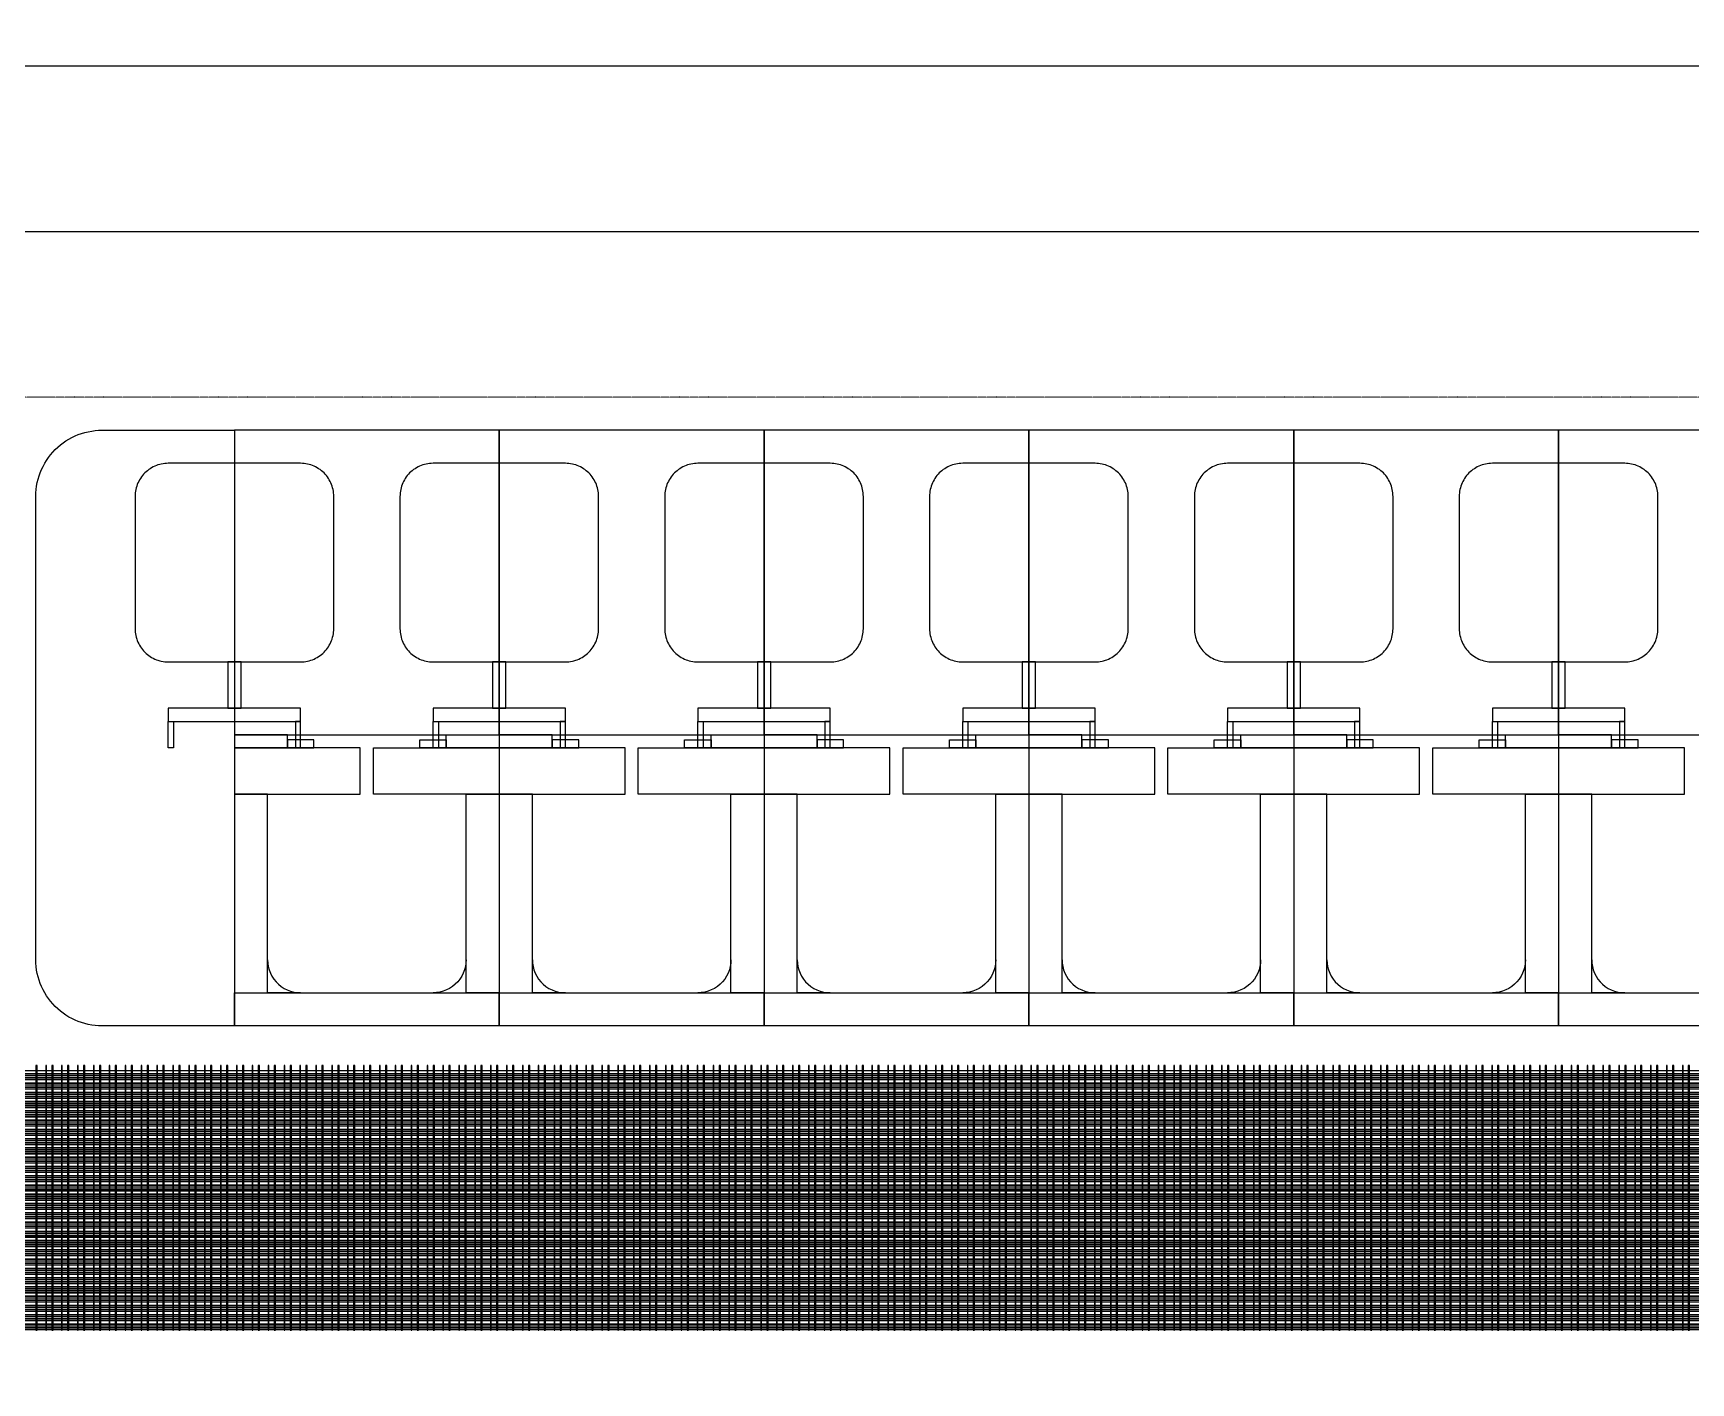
# Model space of a CAD drawing. Extents: x -50000 to 50000, y -50000 to 50000.
# Drawn here: x -33904 to -31400, y -23689 to -21650 of the extents above; entities that cross this region are included whole.
import ezdxf

# ---------------------------------------------------------------- set-up
doc = ezdxf.new("R2010")
doc.units = 0
doc.linetypes.add('DOT', pattern=[0.2, 0, -0.2])
doc.layers.get('0').update_dxf_attribs({"linetype": 'CONTINUOUS'})
for name, color, linetype in [('BASEMETAL', 4, 'CONTINUOUS'), ('FRAME', 8, 'CONTINUOUS'), ('SECONDLAYER', 6, 'CONTINUOUS'), ('XOR', 1, 'CONTINUOUS')]:
    doc.layers.add(name, color=color, linetype=linetype)

# ---------------------------------------------------------------- blocks, each defined once
blk = doc.blocks.new('CHIP_JARRAY')
for points in [[(2300, 6000), (2300, 5550), (2100, 5550), (2094.8, 5550.1), (2089.5, 5550.5), (2084.4, 5551.2), (2079.2, 5552.2), (2074.1, 5553.4), (2069.1, 5554.9), (2064.2, 5556.6), (2059.3, 5558.6), (2054.6, 5560.9), (2050, 5563.4), (2045.5, 5566.1), (2041.2, 5569.1), (2037.1, 5572.3), (2033.1, 5575.7), (2029.3, 5579.3), (2025.7, 5583.1), (2022.3, 5587.1), (2019.1, 5591.2), (2016.1, 5595.5), (2013.4, 5600), (2010.9, 5604.6), (2008.6, 5609.3), (2006.6, 5614.2), (2004.9, 5619.1), (2003.4, 5624.1), (2002.2, 5629.2), (2001.2, 5634.4), (2000.5, 5639.5), (2000.1, 5644.8), (2000, 5650), (2000, 6350), (2000.1, 6355.2), (2000.5, 6360.5), (2001.2, 6365.6), (2002.2, 6370.8), (2003.4, 6375.9), (2004.9, 6380.9), (2006.6, 6385.8), (2008.6, 6390.7), (2010.9, 6395.4), (2013.4, 6400), (2016.1, 6404.5), (2019.1, 6408.8), (2022.3, 6412.9), (2025.7, 6416.9), (2029.3, 6420.7), (2033.1, 6424.3), (2037.1, 6427.7), (2041.2, 6430.9), (2045.5, 6433.9), (2050, 6436.6), (2054.6, 6439.1), (2059.3, 6441.4), (2064.2, 6443.4), (2069.1, 6445.1), (2074.1, 6446.6), (2079.2, 6447.8), (2084.4, 6448.8), (2089.5, 6449.5), (2094.8, 6449.9), (2100, 6450), (2300, 6450)], [(2700, 5990), (2700, 6450), (2300, 6450), (2300, 5990)], [(3100, 5990), (3100, 6450), (2700, 6450), (2700, 5990)], [(3500, 5990), (3500, 6450), (3100, 6450), (3100, 5990)], [(3900, 5990), (3900, 6450), (3500, 6450), (3500, 5990)], [(4300, 5990), (4300, 6450), (3900, 6450), (3900, 5990)], [(4700, 5990), (4700, 6450), (4300, 6450), (4300, 5990)], [(2380, 5970), (2380, 5990), (2300, 5990), (2300, 5970)], [(2620, 5970), (2620, 5990), (2700, 5990), (2700, 5970)], [(2780, 5970), (2780, 5990), (2700, 5990), (2700, 5970)], [(3020, 5970), (3020, 5990), (3100, 5990), (3100, 5970)], [(3180, 5970), (3180, 5990), (3100, 5990), (3100, 5970)], [(3420, 5970), (3420, 5990), (3500, 5990), (3500, 5970)], [(3580, 5970), (3580, 5990), (3500, 5990), (3500, 5970)], [(3820, 5970), (3820, 5990), (3900, 5990), (3900, 5970)], [(3980, 5970), (3980, 5990), (3900, 5990), (3900, 5970)], [(4220, 5970), (4220, 5990), (4300, 5990), (4300, 5970)], [(4380, 5970), (4380, 5990), (4300, 5990), (4300, 5970)], [(2490, 5900), (2490, 5970), (2300, 5970), (2300, 5900)], [(2420, 5970), (2420, 5982), (2380, 5982), (2380, 5970)], [(2510, 5900), (2510, 5970), (2700, 5970), (2700, 5900)], [(2580, 5970), (2580, 5982), (2620, 5982), (2620, 5970)], [(2890, 5900), (2890, 5970), (2700, 5970), (2700, 5900)], [(2820, 5970), (2820, 5982), (2780, 5982), (2780, 5970)], [(2910, 5900), (2910, 5970), (3100, 5970), (3100, 5900)], [(2980, 5970), (2980, 5982), (3020, 5982), (3020, 5970)], [(3290, 5900), (3290, 5970), (3100, 5970), (3100, 5900)], [(3220, 5970), (3220, 5982), (3180, 5982), (3180, 5970)], [(3310, 5900), (3310, 5970), (3500, 5970), (3500, 5900)], [(3380, 5970), (3380, 5982), (3420, 5982), (3420, 5970)], [(3690, 5900), (3690, 5970), (3500, 5970), (3500, 5900)], [(3620, 5970), (3620, 5982), (3580, 5982), (3580, 5970)], [(3710, 5900), (3710, 5970), (3900, 5970), (3900, 5900)], [(3780, 5970), (3780, 5982), (3820, 5982), (3820, 5970)], [(4090, 5900), (4090, 5970), (3900, 5970), (3900, 5900)], [(4020, 5970), (4020, 5982), (3980, 5982), (3980, 5970)], [(4110, 5900), (4110, 5970), (4300, 5970), (4300, 5900)], [(4180, 5970), (4180, 5982), (4220, 5982), (4220, 5970)], [(4490, 5900), (4490, 5970), (4300, 5970), (4300, 5900)], [(4420, 5970), (4420, 5982), (4380, 5982), (4380, 5970)], [(2350, 5600), (2350, 5900), (2300, 5900), (2300, 5600)], [(2650, 5600), (2650, 5900), (2700, 5900), (2700, 5600)], [(2750, 5600), (2750, 5900), (2700, 5900), (2700, 5600)], [(3050, 5600), (3050, 5900), (3100, 5900), (3100, 5600)], [(3150, 5600), (3150, 5900), (3100, 5900), (3100, 5600)], [(3450, 5600), (3450, 5900), (3500, 5900), (3500, 5600)], [(3550, 5600), (3550, 5900), (3500, 5900), (3500, 5600)], [(3850, 5600), (3850, 5900), (3900, 5900), (3900, 5600)], [(3950, 5600), (3950, 5900), (3900, 5900), (3900, 5600)], [(4250, 5600), (4250, 5900), (4300, 5900), (4300, 5600)], [(4350, 5600), (4350, 5900), (4300, 5900), (4300, 5600)], [(2350, 5600), (2350, 5650), (2350.3, 5644.8), (2351.1, 5639.6), (2352.4, 5634.5), (2354.3, 5629.7), (2356.7, 5625), (2359.5, 5620.6), (2362.8, 5616.5), (2366.5, 5612.8), (2370.6, 5609.5), (2375, 5606.7), (2379.7, 5604.3), (2384.5, 5602.4), (2389.6, 5601.1), (2394.8, 5600.3), (2400, 5600)], [(2650, 5600), (2650, 5650), (2649.7, 5644.8), (2648.9, 5639.6), (2647.6, 5634.5), (2645.7, 5629.7), (2643.3, 5625), (2640.5, 5620.6), (2637.2, 5616.5), (2633.5, 5612.8), (2629.4, 5609.5), (2625, 5606.7), (2620.3, 5604.3), (2615.5, 5602.4), (2610.4, 5601.1), (2605.2, 5600.3), (2600, 5600)], [(2750, 5600), (2750, 5650), (2750.3, 5644.8), (2751.1, 5639.6), (2752.4, 5634.5), (2754.3, 5629.7), (2756.7, 5625), (2759.5, 5620.6), (2762.8, 5616.5), (2766.5, 5612.8), (2770.6, 5609.5), (2775, 5606.7), (2779.7, 5604.3), (2784.5, 5602.4), (2789.6, 5601.1), (2794.8, 5600.3), (2800, 5600)], [(3050, 5600), (3050, 5650), (3049.7, 5644.8), (3048.9, 5639.6), (3047.6, 5634.5), (3045.7, 5629.7), (3043.3, 5625), (3040.5, 5620.6), (3037.2, 5616.5), (3033.5, 5612.8), (3029.4, 5609.5), (3025, 5606.7), (3020.3, 5604.3), (3015.5, 5602.4), (3010.4, 5601.1), (3005.2, 5600.3), (3000, 5600)], [(3150, 5600), (3150, 5650), (3150.3, 5644.8), (3151.1, 5639.6), (3152.4, 5634.5), (3154.3, 5629.7), (3156.7, 5625), (3159.5, 5620.6), (3162.8, 5616.5), (3166.5, 5612.8), (3170.6, 5609.5), (3175, 5606.7), (3179.7, 5604.3), (3184.5, 5602.4), (3189.6, 5601.1), (3194.8, 5600.3), (3200, 5600)], [(3450, 5600), (3450, 5650), (3449.7, 5644.8), (3448.9, 5639.6), (3447.6, 5634.5), (3445.7, 5629.7), (3443.3, 5625), (3440.5, 5620.6), (3437.2, 5616.5), (3433.5, 5612.8), (3429.4, 5609.5), (3425, 5606.7), (3420.3, 5604.3), (3415.5, 5602.4), (3410.4, 5601.1), (3405.2, 5600.3), (3400, 5600)], [(3550, 5600), (3550, 5650), (3550.3, 5644.8), (3551.1, 5639.6), (3552.4, 5634.5), (3554.3, 5629.7), (3556.7, 5625), (3559.5, 5620.6), (3562.8, 5616.5), (3566.5, 5612.8), (3570.6, 5609.5), (3575, 5606.7), (3579.7, 5604.3), (3584.5, 5602.4), (3589.6, 5601.1), (3594.8, 5600.3), (3600, 5600)], [(3850, 5600), (3850, 5650), (3849.7, 5644.8), (3848.9, 5639.6), (3847.6, 5634.5), (3845.7, 5629.7), (3843.3, 5625), (3840.5, 5620.6), (3837.2, 5616.5), (3833.5, 5612.8), (3829.4, 5609.5), (3825, 5606.7), (3820.3, 5604.3), (3815.5, 5602.4), (3810.4, 5601.1), (3805.2, 5600.3), (3800, 5600)], [(3950, 5600), (3950, 5650), (3950.3, 5644.8), (3951.1, 5639.6), (3952.4, 5634.5), (3954.3, 5629.7), (3956.7, 5625), (3959.5, 5620.6), (3962.8, 5616.5), (3966.5, 5612.8), (3970.6, 5609.5), (3975, 5606.7), (3979.7, 5604.3), (3984.5, 5602.4), (3989.6, 5601.1), (3994.8, 5600.3), (4000, 5600)], [(4250, 5600), (4250, 5650), (4249.7, 5644.8), (4248.9, 5639.6), (4247.6, 5634.5), (4245.7, 5629.7), (4243.3, 5625), (4240.5, 5620.6), (4237.2, 5616.5), (4233.5, 5612.8), (4229.4, 5609.5), (4225, 5606.7), (4220.3, 5604.3), (4215.5, 5602.4), (4210.4, 5601.1), (4205.2, 5600.3), (4200, 5600)], [(4350, 5600), (4350, 5650), (4350.3, 5644.8), (4351.1, 5639.6), (4352.4, 5634.5), (4354.3, 5629.7), (4356.7, 5625), (4359.5, 5620.6), (4362.8, 5616.5), (4366.5, 5612.8), (4370.6, 5609.5), (4375, 5606.7), (4379.7, 5604.3), (4384.5, 5602.4), (4389.6, 5601.1), (4394.8, 5600.3), (4400, 5600)], [(2500, 5600), (2700, 5600), (2700, 5550), (2300, 5550), (2300, 5600)], [(2900, 5600), (3100, 5600), (3100, 5550), (2700, 5550), (2700, 5600)], [(3300, 5600), (3500, 5600), (3500, 5550), (3100, 5550), (3100, 5600)], [(3700, 5600), (3900, 5600), (3900, 5550), (3500, 5550), (3500, 5600)], [(4100, 5600), (4300, 5600), (4300, 5550), (3900, 5550), (3900, 5600)], [(4500, 5600), (4700, 5600), (4700, 5550), (4300, 5550), (4300, 5600)], [(500, 5478), (6500, 5478), (6500, 5482.3), (500, 5482.3)], [(500, 5475), (6500, 5475), (6500, 5477), (500, 5477)], [(500, 5472), (6500, 5472), (6500, 5474.4), (500, 5474.4)], [(500, 5469), (6500, 5469), (6500, 5471), (500, 5471)], [(500, 5464), (6500, 5464), (6500, 5468.3), (500, 5468.3)], [(500, 5461), (6500, 5461), (6500, 5463), (500, 5463)], [(500, 5458), (6500, 5458), (6500, 5460.4), (500, 5460.4)], [(500, 5455), (6500, 5455), (6500, 5457), (500, 5457)], [(500, 5450), (6500, 5450), (6500, 5454.3), (500, 5454.3)], [(500, 5447), (6500, 5447), (6500, 5449), (500, 5449)], [(500, 5444), (6500, 5444), (6500, 5446.4), (500, 5446.4)], [(500, 5441), (6500, 5441), (6500, 5443), (500, 5443)], [(500, 5436), (6500, 5436), (6500, 5440.3), (500, 5440.3)], [(500, 5433), (6500, 5433), (6500, 5435), (500, 5435)], [(500, 5430), (6500, 5430), (6500, 5432.4), (500, 5432.4)], [(500, 5427), (6500, 5427), (6500, 5429), (500, 5429)], [(500, 5422), (6500, 5422), (6500, 5426.3), (500, 5426.3)], [(500, 5419), (6500, 5419), (6500, 5421), (500, 5421)], [(500, 5416), (6500, 5416), (6500, 5418.4), (500, 5418.4)], [(500, 5413), (6500, 5413), (6500, 5415), (500, 5415)], [(500, 5408), (6500, 5408), (6500, 5412.3), (500, 5412.3)], [(500, 5405), (6500, 5405), (6500, 5407), (500, 5407)], [(500, 5402), (6500, 5402), (6500, 5404.4), (500, 5404.4)], [(500, 5399), (6500, 5399), (6500, 5401), (500, 5401)], [(500, 5394), (6500, 5394), (6500, 5398.3), (500, 5398.3)], [(500, 5391), (6500, 5391), (6500, 5393), (500, 5393)], [(500, 5388), (6500, 5388), (6500, 5390.4), (500, 5390.4)], [(500, 5385), (6500, 5385), (6500, 5387), (500, 5387)], [(500, 5380), (6500, 5380), (6500, 5384.3), (500, 5384.3)], [(500, 5377), (6500, 5377), (6500, 5379), (500, 5379)], [(500, 5374), (6500, 5374), (6500, 5376.4), (500, 5376.4)], [(500, 5371), (6500, 5371), (6500, 5373), (500, 5373)], [(500, 5366), (6500, 5366), (6500, 5370.3), (500, 5370.3)], [(500, 5363), (6500, 5363), (6500, 5365), (500, 5365)], [(500, 5360), (6500, 5360), (6500, 5362.4), (500, 5362.4)], [(500, 5357), (6500, 5357), (6500, 5359), (500, 5359)], [(500, 5352), (6500, 5352), (6500, 5356.3), (500, 5356.3)], [(500, 5349), (6500, 5349), (6500, 5351), (500, 5351)], [(500, 5346), (6500, 5346), (6500, 5348.4), (500, 5348.4)], [(500, 5343), (6500, 5343), (6500, 5345), (500, 5345)], [(500, 5338), (6500, 5338), (6500, 5342.3), (500, 5342.3)], [(500, 5335), (6500, 5335), (6500, 5337), (500, 5337)], [(500, 5332), (6500, 5332), (6500, 5334.4), (500, 5334.4)], [(500, 5329), (6500, 5329), (6500, 5331), (500, 5331)], [(500, 5324), (6500, 5324), (6500, 5328.3), (500, 5328.3)], [(500, 5321), (6500, 5321), (6500, 5323), (500, 5323)], [(500, 5318), (6500, 5318), (6500, 5320.4), (500, 5320.4)], [(500, 5315), (6500, 5315), (6500, 5317), (500, 5317)], [(500, 5310), (6500, 5310), (6500, 5314.3), (500, 5314.3)], [(500, 5307), (6500, 5307), (6500, 5309), (500, 5309)], [(500, 5304), (6500, 5304), (6500, 5306.4), (500, 5306.4)], [(500, 5301), (6500, 5301), (6500, 5303), (500, 5303)], [(500, 5296), (6500, 5296), (6500, 5300.3), (500, 5300.3)], [(500, 5293), (6500, 5293), (6500, 5295), (500, 5295)], [(500, 5290), (6500, 5290), (6500, 5292.4), (500, 5292.4)], [(500, 5287), (6500, 5287), (6500, 5289), (500, 5289)], [(500, 5282), (6500, 5282), (6500, 5286.3), (500, 5286.3)], [(500, 5279), (6500, 5279), (6500, 5281), (500, 5281)], [(500, 5276), (6500, 5276), (6500, 5278.4), (500, 5278.4)], [(500, 5273), (6500, 5273), (6500, 5275), (500, 5275)], [(500, 5268), (6500, 5268), (6500, 5272.3), (500, 5272.3)], [(500, 5265), (6500, 5265), (6500, 5267), (500, 5267)], [(500, 5262), (6500, 5262), (6500, 5264.4), (500, 5264.4)], [(500, 5259), (6500, 5259), (6500, 5261), (500, 5261)], [(500, 5254), (6500, 5254), (6500, 5258.3), (500, 5258.3)], [(500, 5251), (6500, 5251), (6500, 5253), (500, 5253)], [(500, 5248), (6500, 5248), (6500, 5250.4), (500, 5250.4)], [(500, 5245), (6500, 5245), (6500, 5247), (500, 5247)], [(500, 5240), (6500, 5240), (6500, 5244.3), (500, 5244.3)], [(500, 5237), (6500, 5237), (6500, 5239), (500, 5239)], [(500, 5234), (6500, 5234), (6500, 5236.4), (500, 5236.4)], [(500, 5231), (6500, 5231), (6500, 5233), (500, 5233)], [(500, 5226), (6500, 5226), (6500, 5230.3), (500, 5230.3)], [(500, 5223), (6500, 5223), (6500, 5225), (500, 5225)], [(500, 5220), (6500, 5220), (6500, 5222.4), (500, 5222.4)], [(500, 5217), (6500, 5217), (6500, 5219), (500, 5219)], [(500, 5212), (6500, 5212), (6500, 5216.3), (500, 5216.3)], [(500, 5209), (6500, 5209), (6500, 5211), (500, 5211)], [(500, 5206), (6500, 5206), (6500, 5208.4), (500, 5208.4)], [(500, 5203), (6500, 5203), (6500, 5205), (500, 5205)], [(500, 5198), (6500, 5198), (6500, 5202.3), (500, 5202.3)], [(500, 5195), (6500, 5195), (6500, 5197), (500, 5197)], [(500, 5192), (6500, 5192), (6500, 5194.4), (500, 5194.4)], [(500, 5189), (6500, 5189), (6500, 5191), (500, 5191)], [(500, 5184), (6500, 5184), (6500, 5188.3), (500, 5188.3)], [(500, 5181), (6500, 5181), (6500, 5183), (500, 5183)], [(500, 5178), (6500, 5178), (6500, 5180.4), (500, 5180.4)], [(500, 5175), (6500, 5175), (6500, 5177), (500, 5177)], [(500, 5170), (6500, 5170), (6500, 5174.3), (500, 5174.3)], [(500, 5167), (6500, 5167), (6500, 5169), (500, 5169)], [(500, 5164), (6500, 5164), (6500, 5166.4), (500, 5166.4)], [(500, 5161), (6500, 5161), (6500, 5163), (500, 5163)], [(500, 5156), (6500, 5156), (6500, 5160.3), (500, 5160.3)], [(500, 5153), (6500, 5153), (6500, 5155), (500, 5155)], [(500, 5150), (6500, 5150), (6500, 5152.4), (500, 5152.4)], [(500, 5147), (6500, 5147), (6500, 5149), (500, 5149)], [(500, 5142), (6500, 5142), (6500, 5146.3), (500, 5146.3)], [(500, 5139), (6500, 5139), (6500, 5141), (500, 5141)], [(500, 5136), (6500, 5136), (6500, 5138.4), (500, 5138.4)], [(500, 5133), (6500, 5133), (6500, 5135), (500, 5135)], [(500, 5128), (6500, 5128), (6500, 5132.3), (500, 5132.3)], [(500, 5125), (6500, 5125), (6500, 5127), (500, 5127)], [(500, 5122), (6500, 5122), (6500, 5124.4), (500, 5124.4)], [(500, 5119), (6500, 5119), (6500, 5121), (500, 5121)], [(500, 5114), (6500, 5114), (6500, 5118.3), (500, 5118.3)], [(500, 5111), (6500, 5111), (6500, 5113), (500, 5113)], [(500, 5108), (6500, 5108), (6500, 5110.4), (500, 5110.4)], [(500, 5105), (6500, 5105), (6500, 5107), (500, 5107)], [(500, 5100), (6500, 5100), (6500, 5104.3), (500, 5104.3)], [(500, 5097), (6500, 5097), (6500, 5099), (500, 5099)], [(500, 5094), (6500, 5094), (6500, 5096.4), (500, 5096.4)], [(500, 5091), (6500, 5091), (6500, 5093), (500, 5093)]]:
    blk.add_lwpolyline(points, close=True)
at = {"layer": 'FRAME'}
blk.add_lwpolyline([(0, 0), (7000, 0), (7000, 7000), (0, 7000)], close=True, dxfattribs=at)
at = {"layer": 'FRAME', "linetype": 'DOT'}
blk.add_lwpolyline([(500, 500), (6500, 500), (6500, 6500), (500, 6500)], close=True, dxfattribs=at)
at = {"layer": 'SECONDLAYER'}
for points in [[(2300, 6400), (2200, 6400), (2197.4, 6399.9), (2194.8, 6399.7), (2192.2, 6399.4), (2189.6, 6398.9), (2187.1, 6398.3), (2184.5, 6397.6), (2182.1, 6396.7), (2179.7, 6395.7), (2177.3, 6394.6), (2175, 6393.3), (2172.8, 6391.9), (2170.6, 6390.5), (2168.5, 6388.9), (2166.5, 6387.2), (2164.6, 6385.4), (2162.8, 6383.5), (2161.1, 6381.5), (2159.5, 6379.4), (2158.1, 6377.2), (2156.7, 6375), (2155.4, 6372.7), (2154.3, 6370.3), (2153.3, 6367.9), (2152.4, 6365.5), (2151.7, 6362.9), (2151.1, 6360.4), (2150.6, 6357.8), (2150.3, 6355.2), (2150.1, 6352.6), (2150, 6350), (2150, 6150), (2150.1, 6147.4), (2150.3, 6144.8), (2150.6, 6142.2), (2151.1, 6139.6), (2151.7, 6137.1), (2152.4, 6134.5), (2153.3, 6132.1), (2154.3, 6129.7), (2155.4, 6127.3), (2156.7, 6125), (2158.1, 6122.8), (2159.5, 6120.6), (2161.1, 6118.5), (2162.8, 6116.5), (2164.6, 6114.6), (2166.5, 6112.8), (2168.5, 6111.1), (2170.6, 6109.5), (2172.8, 6108.1), (2175, 6106.7), (2177.3, 6105.4), (2179.7, 6104.3), (2182.1, 6103.3), (2184.5, 6102.4), (2187.1, 6101.7), (2189.6, 6101.1), (2192.2, 6100.6), (2194.8, 6100.3), (2197.4, 6100.1), (2200, 6100), (2400, 6100), (2402.6, 6100.1), (2405.2, 6100.3), (2407.8, 6100.6), (2410.4, 6101.1), (2412.9, 6101.7), (2415.5, 6102.4), (2417.9, 6103.3), (2420.3, 6104.3), (2422.7, 6105.4), (2425, 6106.7), (2427.2, 6108.1), (2429.4, 6109.5), (2431.5, 6111.1), (2433.5, 6112.8), (2435.4, 6114.6), (2437.2, 6116.5), (2438.9, 6118.5), (2440.5, 6120.6), (2441.9, 6122.8), (2443.3, 6125), (2444.6, 6127.3), (2445.7, 6129.7), (2446.7, 6132.1), (2447.6, 6134.5), (2448.3, 6137.1), (2448.9, 6139.6), (2449.4, 6142.2), (2449.7, 6144.8), (2449.9, 6147.4), (2450, 6150), (2450, 6350), (2449.9, 6352.6), (2449.7, 6355.2), (2449.4, 6357.8), (2448.9, 6360.4), (2448.3, 6362.9), (2447.6, 6365.5), (2446.7, 6367.9), (2445.7, 6370.3), (2444.6, 6372.7), (2443.3, 6375), (2441.9, 6377.2), (2440.5, 6379.4), (2438.9, 6381.5), (2437.2, 6383.5), (2435.4, 6385.4), (2433.5, 6387.2), (2431.5, 6388.9), (2429.4, 6390.5), (2427.2, 6391.9), (2425, 6393.3), (2422.7, 6394.6), (2420.3, 6395.7), (2417.9, 6396.7), (2415.5, 6397.6), (2412.9, 6398.3), (2410.4, 6398.9), (2407.8, 6399.4), (2405.2, 6399.7), (2402.6, 6399.9), (2400, 6400)], [(2700, 6400), (2600, 6400), (2597.4, 6399.9), (2594.8, 6399.7), (2592.2, 6399.4), (2589.6, 6398.9), (2587.1, 6398.3), (2584.5, 6397.6), (2582.1, 6396.7), (2579.7, 6395.7), (2577.3, 6394.6), (2575, 6393.3), (2572.8, 6391.9), (2570.6, 6390.5), (2568.5, 6388.9), (2566.5, 6387.2), (2564.6, 6385.4), (2562.8, 6383.5), (2561.1, 6381.5), (2559.5, 6379.4), (2558.1, 6377.2), (2556.7, 6375), (2555.4, 6372.7), (2554.3, 6370.3), (2553.3, 6367.9), (2552.4, 6365.5), (2551.7, 6362.9), (2551.1, 6360.4), (2550.6, 6357.8), (2550.3, 6355.2), (2550.1, 6352.6), (2550, 6350), (2550, 6150), (2550.1, 6147.4), (2550.3, 6144.8), (2550.6, 6142.2), (2551.1, 6139.6), (2551.7, 6137.1), (2552.4, 6134.5), (2553.3, 6132.1), (2554.3, 6129.7), (2555.4, 6127.3), (2556.7, 6125), (2558.1, 6122.8), (2559.5, 6120.6), (2561.1, 6118.5), (2562.8, 6116.5), (2564.6, 6114.6), (2566.5, 6112.8), (2568.5, 6111.1), (2570.6, 6109.5), (2572.8, 6108.1), (2575, 6106.7), (2577.3, 6105.4), (2579.7, 6104.3), (2582.1, 6103.3), (2584.5, 6102.4), (2587.1, 6101.7), (2589.6, 6101.1), (2592.2, 6100.6), (2594.8, 6100.3), (2597.4, 6100.1), (2600, 6100), (2800, 6100), (2802.6, 6100.1), (2805.2, 6100.3), (2807.8, 6100.6), (2810.4, 6101.1), (2812.9, 6101.7), (2815.5, 6102.4), (2817.9, 6103.3), (2820.3, 6104.3), (2822.7, 6105.4), (2825, 6106.7), (2827.2, 6108.1), (2829.4, 6109.5), (2831.5, 6111.1), (2833.5, 6112.8), (2835.4, 6114.6), (2837.2, 6116.5), (2838.9, 6118.5), (2840.5, 6120.6), (2841.9, 6122.8), (2843.3, 6125), (2844.6, 6127.3), (2845.7, 6129.7), (2846.7, 6132.1), (2847.6, 6134.5), (2848.3, 6137.1), (2848.9, 6139.6), (2849.4, 6142.2), (2849.7, 6144.8), (2849.9, 6147.4), (2850, 6150), (2850, 6350), (2849.9, 6352.6), (2849.7, 6355.2), (2849.4, 6357.8), (2848.9, 6360.4), (2848.3, 6362.9), (2847.6, 6365.5), (2846.7, 6367.9), (2845.7, 6370.3), (2844.6, 6372.7), (2843.3, 6375), (2841.9, 6377.2), (2840.5, 6379.4), (2838.9, 6381.5), (2837.2, 6383.5), (2835.4, 6385.4), (2833.5, 6387.2), (2831.5, 6388.9), (2829.4, 6390.5), (2827.2, 6391.9), (2825, 6393.3), (2822.7, 6394.6), (2820.3, 6395.7), (2817.9, 6396.7), (2815.5, 6397.6), (2812.9, 6398.3), (2810.4, 6398.9), (2807.8, 6399.4), (2805.2, 6399.7), (2802.6, 6399.9), (2800, 6400)], [(3100, 6400), (3000, 6400), (2997.4, 6399.9), (2994.8, 6399.7), (2992.2, 6399.4), (2989.6, 6398.9), (2987.1, 6398.3), (2984.5, 6397.6), (2982.1, 6396.7), (2979.7, 6395.7), (2977.3, 6394.6), (2975, 6393.3), (2972.8, 6391.9), (2970.6, 6390.5), (2968.5, 6388.9), (2966.5, 6387.2), (2964.6, 6385.4), (2962.8, 6383.5), (2961.1, 6381.5), (2959.5, 6379.4), (2958.1, 6377.2), (2956.7, 6375), (2955.4, 6372.7), (2954.3, 6370.3), (2953.3, 6367.9), (2952.4, 6365.5), (2951.7, 6362.9), (2951.1, 6360.4), (2950.6, 6357.8), (2950.3, 6355.2), (2950.1, 6352.6), (2950, 6350), (2950, 6150), (2950.1, 6147.4), (2950.3, 6144.8), (2950.6, 6142.2), (2951.1, 6139.6), (2951.7, 6137.1), (2952.4, 6134.5), (2953.3, 6132.1), (2954.3, 6129.7), (2955.4, 6127.3), (2956.7, 6125), (2958.1, 6122.8), (2959.5, 6120.6), (2961.1, 6118.5), (2962.8, 6116.5), (2964.6, 6114.6), (2966.5, 6112.8), (2968.5, 6111.1), (2970.6, 6109.5), (2972.8, 6108.1), (2975, 6106.7), (2977.3, 6105.4), (2979.7, 6104.3), (2982.1, 6103.3), (2984.5, 6102.4), (2987.1, 6101.7), (2989.6, 6101.1), (2992.2, 6100.6), (2994.8, 6100.3), (2997.4, 6100.1), (3000, 6100), (3200, 6100), (3202.6, 6100.1), (3205.2, 6100.3), (3207.8, 6100.6), (3210.4, 6101.1), (3212.9, 6101.7), (3215.5, 6102.4), (3217.9, 6103.3), (3220.3, 6104.3), (3222.7, 6105.4), (3225, 6106.7), (3227.2, 6108.1), (3229.4, 6109.5), (3231.5, 6111.1), (3233.5, 6112.8), (3235.4, 6114.6), (3237.2, 6116.5), (3238.9, 6118.5), (3240.5, 6120.6), (3241.9, 6122.8), (3243.3, 6125), (3244.6, 6127.3), (3245.7, 6129.7), (3246.7, 6132.1), (3247.6, 6134.5), (3248.3, 6137.1), (3248.9, 6139.6), (3249.4, 6142.2), (3249.7, 6144.8), (3249.9, 6147.4), (3250, 6150), (3250, 6350), (3249.9, 6352.6), (3249.7, 6355.2), (3249.4, 6357.8), (3248.9, 6360.4), (3248.3, 6362.9), (3247.6, 6365.5), (3246.7, 6367.9), (3245.7, 6370.3), (3244.6, 6372.7), (3243.3, 6375), (3241.9, 6377.2), (3240.5, 6379.4), (3238.9, 6381.5), (3237.2, 6383.5), (3235.4, 6385.4), (3233.5, 6387.2), (3231.5, 6388.9), (3229.4, 6390.5), (3227.2, 6391.9), (3225, 6393.3), (3222.7, 6394.6), (3220.3, 6395.7), (3217.9, 6396.7), (3215.5, 6397.6), (3212.9, 6398.3), (3210.4, 6398.9), (3207.8, 6399.4), (3205.2, 6399.7), (3202.6, 6399.9), (3200, 6400)], [(3500, 6400), (3400, 6400), (3397.4, 6399.9), (3394.8, 6399.7), (3392.2, 6399.4), (3389.6, 6398.9), (3387.1, 6398.3), (3384.5, 6397.6), (3382.1, 6396.7), (3379.7, 6395.7), (3377.3, 6394.6), (3375, 6393.3), (3372.8, 6391.9), (3370.6, 6390.5), (3368.5, 6388.9), (3366.5, 6387.2), (3364.6, 6385.4), (3362.8, 6383.5), (3361.1, 6381.5), (3359.5, 6379.4), (3358.1, 6377.2), (3356.7, 6375), (3355.4, 6372.7), (3354.3, 6370.3), (3353.3, 6367.9), (3352.4, 6365.5), (3351.7, 6362.9), (3351.1, 6360.4), (3350.6, 6357.8), (3350.3, 6355.2), (3350.1, 6352.6), (3350, 6350), (3350, 6150), (3350.1, 6147.4), (3350.3, 6144.8), (3350.6, 6142.2), (3351.1, 6139.6), (3351.7, 6137.1), (3352.4, 6134.5), (3353.3, 6132.1), (3354.3, 6129.7), (3355.4, 6127.3), (3356.7, 6125), (3358.1, 6122.8), (3359.5, 6120.6), (3361.1, 6118.5), (3362.8, 6116.5), (3364.6, 6114.6), (3366.5, 6112.8), (3368.5, 6111.1), (3370.6, 6109.5), (3372.8, 6108.1), (3375, 6106.7), (3377.3, 6105.4), (3379.7, 6104.3), (3382.1, 6103.3), (3384.5, 6102.4), (3387.1, 6101.7), (3389.6, 6101.1), (3392.2, 6100.6), (3394.8, 6100.3), (3397.4, 6100.1), (3400, 6100), (3600, 6100), (3602.6, 6100.1), (3605.2, 6100.3), (3607.8, 6100.6), (3610.4, 6101.1), (3612.9, 6101.7), (3615.5, 6102.4), (3617.9, 6103.3), (3620.3, 6104.3), (3622.7, 6105.4), (3625, 6106.7), (3627.2, 6108.1), (3629.4, 6109.5), (3631.5, 6111.1), (3633.5, 6112.8), (3635.4, 6114.6), (3637.2, 6116.5), (3638.9, 6118.5), (3640.5, 6120.6), (3641.9, 6122.8), (3643.3, 6125), (3644.6, 6127.3), (3645.7, 6129.7), (3646.7, 6132.1), (3647.6, 6134.5), (3648.3, 6137.1), (3648.9, 6139.6), (3649.4, 6142.2), (3649.7, 6144.8), (3649.9, 6147.4), (3650, 6150), (3650, 6350), (3649.9, 6352.6), (3649.7, 6355.2), (3649.4, 6357.8), (3648.9, 6360.4), (3648.3, 6362.9), (3647.6, 6365.5), (3646.7, 6367.9), (3645.7, 6370.3), (3644.6, 6372.7), (3643.3, 6375), (3641.9, 6377.2), (3640.5, 6379.4), (3638.9, 6381.5), (3637.2, 6383.5), (3635.4, 6385.4), (3633.5, 6387.2), (3631.5, 6388.9), (3629.4, 6390.5), (3627.2, 6391.9), (3625, 6393.3), (3622.7, 6394.6), (3620.3, 6395.7), (3617.9, 6396.7), (3615.5, 6397.6), (3612.9, 6398.3), (3610.4, 6398.9), (3607.8, 6399.4), (3605.2, 6399.7), (3602.6, 6399.9), (3600, 6400)], [(3900, 6400), (3800, 6400), (3797.4, 6399.9), (3794.8, 6399.7), (3792.2, 6399.4), (3789.6, 6398.9), (3787.1, 6398.3), (3784.5, 6397.6), (3782.1, 6396.7), (3779.7, 6395.7), (3777.3, 6394.6), (3775, 6393.3), (3772.8, 6391.9), (3770.6, 6390.5), (3768.5, 6388.9), (3766.5, 6387.2), (3764.6, 6385.4), (3762.8, 6383.5), (3761.1, 6381.5), (3759.5, 6379.4), (3758.1, 6377.2), (3756.7, 6375), (3755.4, 6372.7), (3754.3, 6370.3), (3753.3, 6367.9), (3752.4, 6365.5), (3751.7, 6362.9), (3751.1, 6360.4), (3750.6, 6357.8), (3750.3, 6355.2), (3750.1, 6352.6), (3750, 6350), (3750, 6150), (3750.1, 6147.4), (3750.3, 6144.8), (3750.6, 6142.2), (3751.1, 6139.6), (3751.7, 6137.1), (3752.4, 6134.5), (3753.3, 6132.1), (3754.3, 6129.7), (3755.4, 6127.3), (3756.7, 6125), (3758.1, 6122.8), (3759.5, 6120.6), (3761.1, 6118.5), (3762.8, 6116.5), (3764.6, 6114.6), (3766.5, 6112.8), (3768.5, 6111.1), (3770.6, 6109.5), (3772.8, 6108.1), (3775, 6106.7), (3777.3, 6105.4), (3779.7, 6104.3), (3782.1, 6103.3), (3784.5, 6102.4), (3787.1, 6101.7), (3789.6, 6101.1), (3792.2, 6100.6), (3794.8, 6100.3), (3797.4, 6100.1), (3800, 6100), (4000, 6100), (4002.6, 6100.1), (4005.2, 6100.3), (4007.8, 6100.6), (4010.4, 6101.1), (4012.9, 6101.7), (4015.5, 6102.4), (4017.9, 6103.3), (4020.3, 6104.3), (4022.7, 6105.4), (4025, 6106.7), (4027.2, 6108.1), (4029.4, 6109.5), (4031.5, 6111.1), (4033.5, 6112.8), (4035.4, 6114.6), (4037.2, 6116.5), (4038.9, 6118.5), (4040.5, 6120.6), (4041.9, 6122.8), (4043.3, 6125), (4044.6, 6127.3), (4045.7, 6129.7), (4046.7, 6132.1), (4047.6, 6134.5), (4048.3, 6137.1), (4048.9, 6139.6), (4049.4, 6142.2), (4049.7, 6144.8), (4049.9, 6147.4), (4050, 6150), (4050, 6350), (4049.9, 6352.6), (4049.7, 6355.2), (4049.4, 6357.8), (4048.9, 6360.4), (4048.3, 6362.9), (4047.6, 6365.5), (4046.7, 6367.9), (4045.7, 6370.3), (4044.6, 6372.7), (4043.3, 6375), (4041.9, 6377.2), (4040.5, 6379.4), (4038.9, 6381.5), (4037.2, 6383.5), (4035.4, 6385.4), (4033.5, 6387.2), (4031.5, 6388.9), (4029.4, 6390.5), (4027.2, 6391.9), (4025, 6393.3), (4022.7, 6394.6), (4020.3, 6395.7), (4017.9, 6396.7), (4015.5, 6397.6), (4012.9, 6398.3), (4010.4, 6398.9), (4007.8, 6399.4), (4005.2, 6399.7), (4002.6, 6399.9), (4000, 6400)], [(4300, 6400), (4200, 6400), (4197.4, 6399.9), (4194.8, 6399.7), (4192.2, 6399.4), (4189.6, 6398.9), (4187.1, 6398.3), (4184.5, 6397.6), (4182.1, 6396.7), (4179.7, 6395.7), (4177.3, 6394.6), (4175, 6393.3), (4172.8, 6391.9), (4170.6, 6390.5), (4168.5, 6388.9), (4166.5, 6387.2), (4164.6, 6385.4), (4162.8, 6383.5), (4161.1, 6381.5), (4159.5, 6379.4), (4158.1, 6377.2), (4156.7, 6375), (4155.4, 6372.7), (4154.3, 6370.3), (4153.3, 6367.9), (4152.4, 6365.5), (4151.7, 6362.9), (4151.1, 6360.4), (4150.6, 6357.8), (4150.3, 6355.2), (4150.1, 6352.6), (4150, 6350), (4150, 6150), (4150.1, 6147.4), (4150.3, 6144.8), (4150.6, 6142.2), (4151.1, 6139.6), (4151.7, 6137.1), (4152.4, 6134.5), (4153.3, 6132.1), (4154.3, 6129.7), (4155.4, 6127.3), (4156.7, 6125), (4158.1, 6122.8), (4159.5, 6120.6), (4161.1, 6118.5), (4162.8, 6116.5), (4164.6, 6114.6), (4166.5, 6112.8), (4168.5, 6111.1), (4170.6, 6109.5), (4172.8, 6108.1), (4175, 6106.7), (4177.3, 6105.4), (4179.7, 6104.3), (4182.1, 6103.3), (4184.5, 6102.4), (4187.1, 6101.7), (4189.6, 6101.1), (4192.2, 6100.6), (4194.8, 6100.3), (4197.4, 6100.1), (4200, 6100), (4400, 6100), (4402.6, 6100.1), (4405.2, 6100.3), (4407.8, 6100.6), (4410.4, 6101.1), (4412.9, 6101.7), (4415.5, 6102.4), (4417.9, 6103.3), (4420.3, 6104.3), (4422.7, 6105.4), (4425, 6106.7), (4427.2, 6108.1), (4429.4, 6109.5), (4431.5, 6111.1), (4433.5, 6112.8), (4435.4, 6114.6), (4437.2, 6116.5), (4438.9, 6118.5), (4440.5, 6120.6), (4441.9, 6122.8), (4443.3, 6125), (4444.6, 6127.3), (4445.7, 6129.7), (4446.7, 6132.1), (4447.6, 6134.5), (4448.3, 6137.1), (4448.9, 6139.6), (4449.4, 6142.2), (4449.7, 6144.8), (4449.9, 6147.4), (4450, 6150), (4450, 6350), (4449.9, 6352.6), (4449.7, 6355.2), (4449.4, 6357.8), (4448.9, 6360.4), (4448.3, 6362.9), (4447.6, 6365.5), (4446.7, 6367.9), (4445.7, 6370.3), (4444.6, 6372.7), (4443.3, 6375), (4441.9, 6377.2), (4440.5, 6379.4), (4438.9, 6381.5), (4437.2, 6383.5), (4435.4, 6385.4), (4433.5, 6387.2), (4431.5, 6388.9), (4429.4, 6390.5), (4427.2, 6391.9), (4425, 6393.3), (4422.7, 6394.6), (4420.3, 6395.7), (4417.9, 6396.7), (4415.5, 6397.6), (4412.9, 6398.3), (4410.4, 6398.9), (4407.8, 6399.4), (4405.2, 6399.7), (4402.6, 6399.9), (4400, 6400)], [(2290, 6100), (2290, 6030), (2310, 6030), (2310, 6100)], [(2690, 6100), (2690, 6030), (2710, 6030), (2710, 6100)], [(3090, 6100), (3090, 6030), (3110, 6030), (3110, 6100)], [(3490, 6100), (3490, 6030), (3510, 6030), (3510, 6100)], [(3890, 6100), (3890, 6030), (3910, 6030), (3910, 6100)], [(4290, 6100), (4290, 6030), (4310, 6030), (4310, 6100)], [(2200, 6030), (2200, 6010), (2400, 6010), (2400, 6030)], [(2208, 6010), (2208, 5970), (2200, 5970), (2200, 6010)], [(2392, 6010), (2392, 5970), (2400, 5970), (2400, 6010)], [(2600, 6030), (2600, 6010), (2800, 6010), (2800, 6030)], [(2608, 6010), (2608, 5970), (2600, 5970), (2600, 6010)], [(2792, 6010), (2792, 5970), (2800, 5970), (2800, 6010)], [(3000, 6030), (3000, 6010), (3200, 6010), (3200, 6030)], [(3008, 6010), (3008, 5970), (3000, 5970), (3000, 6010)], [(3192, 6010), (3192, 5970), (3200, 5970), (3200, 6010)], [(3400, 6030), (3400, 6010), (3600, 6010), (3600, 6030)], [(3408, 6010), (3408, 5970), (3400, 5970), (3400, 6010)], [(3592, 6010), (3592, 5970), (3600, 5970), (3600, 6010)], [(3800, 6030), (3800, 6010), (4000, 6010), (4000, 6030)], [(3808, 6010), (3808, 5970), (3800, 5970), (3800, 6010)], [(3992, 6010), (3992, 5970), (4000, 5970), (4000, 6010)], [(4200, 6030), (4200, 6010), (4400, 6010), (4400, 6030)], [(4208, 6010), (4208, 5970), (4200, 5970), (4200, 6010)], [(4392, 6010), (4392, 5970), (4400, 5970), (4400, 6010)], [(2000, 5090), (2002, 5090), (2002, 5490), (2000, 5490)], [(2015, 5090), (2016, 5090), (2016, 5490), (2015, 5490)], [(2024, 5090), (2026, 5090), (2026, 5490), (2024, 5490)], [(2039, 5090), (2040, 5090), (2040, 5490), (2039, 5490)], [(2048, 5090), (2050, 5090), (2050, 5490), (2048, 5490)], [(2063, 5090), (2064, 5090), (2064, 5490), (2063, 5490)], [(2072, 5090), (2074, 5090), (2074, 5490), (2072, 5490)], [(2087, 5090), (2088, 5090), (2088, 5490), (2087, 5490)], [(2096, 5090), (2098, 5090), (2098, 5490), (2096, 5490)], [(2111, 5090), (2112, 5090), (2112, 5490), (2111, 5490)], [(2120, 5090), (2122, 5090), (2122, 5490), (2120, 5490)], [(2135, 5090), (2136, 5090), (2136, 5490), (2135, 5490)], [(2144, 5090), (2146, 5090), (2146, 5490), (2144, 5490)], [(2159, 5090), (2160, 5090), (2160, 5490), (2159, 5490)], [(2168, 5090), (2170, 5090), (2170, 5490), (2168, 5490)], [(2183, 5090), (2184, 5090), (2184, 5490), (2183, 5490)], [(2192, 5090), (2194, 5090), (2194, 5490), (2192, 5490)], [(2207, 5090), (2208, 5090), (2208, 5490), (2207, 5490)], [(2216, 5090), (2218, 5090), (2218, 5490), (2216, 5490)], [(2231, 5090), (2232, 5090), (2232, 5490), (2231, 5490)], [(2240, 5090), (2242, 5090), (2242, 5490), (2240, 5490)], [(2255, 5090), (2256, 5090), (2256, 5490), (2255, 5490)], [(2264, 5090), (2266, 5090), (2266, 5490), (2264, 5490)], [(2279, 5090), (2280, 5090), (2280, 5490), (2279, 5490)], [(2288, 5090), (2290, 5090), (2290, 5490), (2288, 5490)], [(2303, 5090), (2304, 5090), (2304, 5490), (2303, 5490)], [(2312, 5090), (2314, 5090), (2314, 5490), (2312, 5490)], [(2327, 5090), (2328, 5090), (2328, 5490), (2327, 5490)], [(2336, 5090), (2338, 5090), (2338, 5490), (2336, 5490)], [(2351, 5090), (2352, 5090), (2352, 5490), (2351, 5490)], [(2360, 5090), (2362, 5090), (2362, 5490), (2360, 5490)], [(2375, 5090), (2376, 5090), (2376, 5490), (2375, 5490)], [(2384, 5090), (2386, 5090), (2386, 5490), (2384, 5490)], [(2399, 5090), (2400, 5090), (2400, 5490), (2399, 5490)], [(2408, 5090), (2410, 5090), (2410, 5490), (2408, 5490)], [(2423, 5090), (2424, 5090), (2424, 5490), (2423, 5490)], [(2432, 5090), (2434, 5090), (2434, 5490), (2432, 5490)], [(2447, 5090), (2448, 5090), (2448, 5490), (2447, 5490)], [(2456, 5090), (2458, 5090), (2458, 5490), (2456, 5490)], [(2471, 5090), (2472, 5090), (2472, 5490), (2471, 5490)], [(2480, 5090), (2482, 5090), (2482, 5490), (2480, 5490)], [(2495, 5090), (2496, 5090), (2496, 5490), (2495, 5490)], [(2504, 5090), (2506, 5090), (2506, 5490), (2504, 5490)], [(2519, 5090), (2520, 5090), (2520, 5490), (2519, 5490)], [(2528, 5090), (2530, 5090), (2530, 5490), (2528, 5490)], [(2543, 5090), (2544, 5090), (2544, 5490), (2543, 5490)], [(2552, 5090), (2554, 5090), (2554, 5490), (2552, 5490)], [(2567, 5090), (2568, 5090), (2568, 5490), (2567, 5490)], [(2576, 5090), (2578, 5090), (2578, 5490), (2576, 5490)], [(2591, 5090), (2592, 5090), (2592, 5490), (2591, 5490)], [(2600, 5090), (2602, 5090), (2602, 5490), (2600, 5490)], [(2615, 5090), (2616, 5090), (2616, 5490), (2615, 5490)], [(2624, 5090), (2626, 5090), (2626, 5490), (2624, 5490)], [(2639, 5090), (2640, 5090), (2640, 5490), (2639, 5490)], [(2648, 5090), (2650, 5090), (2650, 5490), (2648, 5490)], [(2663, 5090), (2664, 5090), (2664, 5490), (2663, 5490)], [(2672, 5090), (2674, 5090), (2674, 5490), (2672, 5490)], [(2687, 5090), (2688, 5090), (2688, 5490), (2687, 5490)], [(2696, 5090), (2698, 5090), (2698, 5490), (2696, 5490)], [(2711, 5090), (2712, 5090), (2712, 5490), (2711, 5490)], [(2720, 5090), (2722, 5090), (2722, 5490), (2720, 5490)], [(2735, 5090), (2736, 5090), (2736, 5490), (2735, 5490)], [(2744, 5090), (2746, 5090), (2746, 5490), (2744, 5490)], [(2759, 5090), (2760, 5090), (2760, 5490), (2759, 5490)], [(2768, 5090), (2770, 5090), (2770, 5490), (2768, 5490)], [(2783, 5090), (2784, 5090), (2784, 5490), (2783, 5490)], [(2792, 5090), (2794, 5090), (2794, 5490), (2792, 5490)], [(2807, 5090), (2808, 5090), (2808, 5490), (2807, 5490)], [(2816, 5090), (2818, 5090), (2818, 5490), (2816, 5490)], [(2831, 5090), (2832, 5090), (2832, 5490), (2831, 5490)], [(2840, 5090), (2842, 5090), (2842, 5490), (2840, 5490)], [(2855, 5090), (2856, 5090), (2856, 5490), (2855, 5490)], [(2864, 5090), (2866, 5090), (2866, 5490), (2864, 5490)], [(2879, 5090), (2880, 5090), (2880, 5490), (2879, 5490)], [(2888, 5090), (2890, 5090), (2890, 5490), (2888, 5490)], [(2903, 5090), (2904, 5090), (2904, 5490), (2903, 5490)], [(2912, 5090), (2914, 5090), (2914, 5490), (2912, 5490)], [(2927, 5090), (2928, 5090), (2928, 5490), (2927, 5490)], [(2936, 5090), (2938, 5090), (2938, 5490), (2936, 5490)], [(2951, 5090), (2952, 5090), (2952, 5490), (2951, 5490)], [(2960, 5090), (2962, 5090), (2962, 5490), (2960, 5490)], [(2975, 5090), (2976, 5090), (2976, 5490), (2975, 5490)], [(2984, 5090), (2986, 5090), (2986, 5490), (2984, 5490)], [(2999, 5090), (3000, 5090), (3000, 5490), (2999, 5490)], [(3008, 5090), (3010, 5090), (3010, 5490), (3008, 5490)], [(3023, 5090), (3024, 5090), (3024, 5490), (3023, 5490)], [(3032, 5090), (3034, 5090), (3034, 5490), (3032, 5490)], [(3047, 5090), (3048, 5090), (3048, 5490), (3047, 5490)], [(3056, 5090), (3058, 5090), (3058, 5490), (3056, 5490)], [(3071, 5090), (3072, 5090), (3072, 5490), (3071, 5490)], [(3080, 5090), (3082, 5090), (3082, 5490), (3080, 5490)], [(3095, 5090), (3096, 5090), (3096, 5490), (3095, 5490)], [(3104, 5090), (3106, 5090), (3106, 5490), (3104, 5490)], [(3119, 5090), (3120, 5090), (3120, 5490), (3119, 5490)], [(3128, 5090), (3130, 5090), (3130, 5490), (3128, 5490)], [(3143, 5090), (3144, 5090), (3144, 5490), (3143, 5490)], [(3152, 5090), (3154, 5090), (3154, 5490), (3152, 5490)], [(3167, 5090), (3168, 5090), (3168, 5490), (3167, 5490)], [(3176, 5090), (3178, 5090), (3178, 5490), (3176, 5490)], [(3191, 5090), (3192, 5090), (3192, 5490), (3191, 5490)], [(3200, 5090), (3202, 5090), (3202, 5490), (3200, 5490)], [(3215, 5090), (3216, 5090), (3216, 5490), (3215, 5490)], [(3224, 5090), (3226, 5090), (3226, 5490), (3224, 5490)], [(3239, 5090), (3240, 5090), (3240, 5490), (3239, 5490)], [(3248, 5090), (3250, 5090), (3250, 5490), (3248, 5490)], [(3263, 5090), (3264, 5090), (3264, 5490), (3263, 5490)], [(3272, 5090), (3274, 5090), (3274, 5490), (3272, 5490)], [(3287, 5090), (3288, 5090), (3288, 5490), (3287, 5490)], [(3296, 5090), (3298, 5090), (3298, 5490), (3296, 5490)], [(3311, 5090), (3312, 5090), (3312, 5490), (3311, 5490)], [(3320, 5090), (3322, 5090), (3322, 5490), (3320, 5490)], [(3335, 5090), (3336, 5090), (3336, 5490), (3335, 5490)], [(3344, 5090), (3346, 5090), (3346, 5490), (3344, 5490)], [(3359, 5090), (3360, 5090), (3360, 5490), (3359, 5490)], [(3368, 5090), (3370, 5090), (3370, 5490), (3368, 5490)], [(3383, 5090), (3384, 5090), (3384, 5490), (3383, 5490)], [(3392, 5090), (3394, 5090), (3394, 5490), (3392, 5490)], [(3407, 5090), (3408, 5090), (3408, 5490), (3407, 5490)], [(3416, 5090), (3418, 5090), (3418, 5490), (3416, 5490)], [(3431, 5090), (3432, 5090), (3432, 5490), (3431, 5490)], [(3440, 5090), (3442, 5090), (3442, 5490), (3440, 5490)], [(3455, 5090), (3456, 5090), (3456, 5490), (3455, 5490)], [(3464, 5090), (3466, 5090), (3466, 5490), (3464, 5490)], [(3479, 5090), (3480, 5090), (3480, 5490), (3479, 5490)], [(3488, 5090), (3490, 5090), (3490, 5490), (3488, 5490)], [(3503, 5090), (3504, 5090), (3504, 5490), (3503, 5490)], [(3512, 5090), (3514, 5090), (3514, 5490), (3512, 5490)], [(3527, 5090), (3528, 5090), (3528, 5490), (3527, 5490)], [(3536, 5090), (3538, 5090), (3538, 5490), (3536, 5490)], [(3551, 5090), (3552, 5090), (3552, 5490), (3551, 5490)], [(3560, 5090), (3562, 5090), (3562, 5490), (3560, 5490)], [(3575, 5090), (3576, 5090), (3576, 5490), (3575, 5490)], [(3584, 5090), (3586, 5090), (3586, 5490), (3584, 5490)], [(3599, 5090), (3600, 5090), (3600, 5490), (3599, 5490)], [(3608, 5090), (3610, 5090), (3610, 5490), (3608, 5490)], [(3623, 5090), (3624, 5090), (3624, 5490), (3623, 5490)], [(3632, 5090), (3634, 5090), (3634, 5490), (3632, 5490)], [(3647, 5090), (3648, 5090), (3648, 5490), (3647, 5490)], [(3656, 5090), (3658, 5090), (3658, 5490), (3656, 5490)], [(3671, 5090), (3672, 5090), (3672, 5490), (3671, 5490)], [(3680, 5090), (3682, 5090), (3682, 5490), (3680, 5490)], [(3695, 5090), (3696, 5090), (3696, 5490), (3695, 5490)], [(3704, 5090), (3706, 5090), (3706, 5490), (3704, 5490)], [(3719, 5090), (3720, 5090), (3720, 5490), (3719, 5490)], [(3728, 5090), (3730, 5090), (3730, 5490), (3728, 5490)], [(3743, 5090), (3744, 5090), (3744, 5490), (3743, 5490)], [(3752, 5090), (3754, 5090), (3754, 5490), (3752, 5490)], [(3767, 5090), (3768, 5090), (3768, 5490), (3767, 5490)], [(3776, 5090), (3778, 5090), (3778, 5490), (3776, 5490)], [(3791, 5090), (3792, 5090), (3792, 5490), (3791, 5490)], [(3800, 5090), (3802, 5090), (3802, 5490), (3800, 5490)], [(3815, 5090), (3816, 5090), (3816, 5490), (3815, 5490)], [(3824, 5090), (3826, 5090), (3826, 5490), (3824, 5490)], [(3839, 5090), (3840, 5090), (3840, 5490), (3839, 5490)], [(3848, 5090), (3850, 5090), (3850, 5490), (3848, 5490)], [(3863, 5090), (3864, 5090), (3864, 5490), (3863, 5490)], [(3872, 5090), (3874, 5090), (3874, 5490), (3872, 5490)], [(3887, 5090), (3888, 5090), (3888, 5490), (3887, 5490)], [(3896, 5090), (3898, 5090), (3898, 5490), (3896, 5490)], [(3911, 5090), (3912, 5090), (3912, 5490), (3911, 5490)], [(3920, 5090), (3922, 5090), (3922, 5490), (3920, 5490)], [(3935, 5090), (3936, 5090), (3936, 5490), (3935, 5490)], [(3944, 5090), (3946, 5090), (3946, 5490), (3944, 5490)], [(3959, 5090), (3960, 5090), (3960, 5490), (3959, 5490)], [(3968, 5090), (3970, 5090), (3970, 5490), (3968, 5490)], [(3983, 5090), (3984, 5090), (3984, 5490), (3983, 5490)], [(3992, 5090), (3994, 5090), (3994, 5490), (3992, 5490)], [(4007, 5090), (4008, 5090), (4008, 5490), (4007, 5490)], [(4016, 5090), (4018, 5090), (4018, 5490), (4016, 5490)], [(4031, 5090), (4032, 5090), (4032, 5490), (4031, 5490)], [(4040, 5090), (4042, 5090), (4042, 5490), (4040, 5490)], [(4055, 5090), (4056, 5090), (4056, 5490), (4055, 5490)], [(4064, 5090), (4066, 5090), (4066, 5490), (4064, 5490)], [(4079, 5090), (4080, 5090), (4080, 5490), (4079, 5490)], [(4088, 5090), (4090, 5090), (4090, 5490), (4088, 5490)], [(4103, 5090), (4104, 5090), (4104, 5490), (4103, 5490)], [(4112, 5090), (4114, 5090), (4114, 5490), (4112, 5490)], [(4127, 5090), (4128, 5090), (4128, 5490), (4127, 5490)], [(4136, 5090), (4138, 5090), (4138, 5490), (4136, 5490)], [(4151, 5090), (4152, 5090), (4152, 5490), (4151, 5490)], [(4160, 5090), (4162, 5090), (4162, 5490), (4160, 5490)], [(4175, 5090), (4176, 5090), (4176, 5490), (4175, 5490)], [(4184, 5090), (4186, 5090), (4186, 5490), (4184, 5490)], [(4199, 5090), (4200, 5090), (4200, 5490), (4199, 5490)], [(4208, 5090), (4210, 5090), (4210, 5490), (4208, 5490)], [(4223, 5090), (4224, 5090), (4224, 5490), (4223, 5490)], [(4232, 5090), (4234, 5090), (4234, 5490), (4232, 5490)], [(4247, 5090), (4248, 5090), (4248, 5490), (4247, 5490)], [(4256, 5090), (4258, 5090), (4258, 5490), (4256, 5490)], [(4271, 5090), (4272, 5090), (4272, 5490), (4271, 5490)], [(4280, 5090), (4282, 5090), (4282, 5490), (4280, 5490)], [(4295, 5090), (4296, 5090), (4296, 5490), (4295, 5490)], [(4304, 5090), (4306, 5090), (4306, 5490), (4304, 5490)], [(4319, 5090), (4320, 5090), (4320, 5490), (4319, 5490)], [(4328, 5090), (4330, 5090), (4330, 5490), (4328, 5490)], [(4343, 5090), (4344, 5090), (4344, 5490), (4343, 5490)], [(4352, 5090), (4354, 5090), (4354, 5490), (4352, 5490)], [(4367, 5090), (4368, 5090), (4368, 5490), (4367, 5490)], [(4376, 5090), (4378, 5090), (4378, 5490), (4376, 5490)], [(4391, 5090), (4392, 5090), (4392, 5490), (4391, 5490)], [(4400, 5090), (4402, 5090), (4402, 5490), (4400, 5490)], [(4415, 5090), (4416, 5090), (4416, 5490), (4415, 5490)], [(4424, 5090), (4426, 5090), (4426, 5490), (4424, 5490)], [(4439, 5090), (4440, 5090), (4440, 5490), (4439, 5490)], [(4448, 5090), (4450, 5090), (4450, 5490), (4448, 5490)], [(4463, 5090), (4464, 5090), (4464, 5490), (4463, 5490)], [(4472, 5090), (4474, 5090), (4474, 5490), (4472, 5490)], [(4487, 5090), (4488, 5090), (4488, 5490), (4487, 5490)], [(4496, 5090), (4498, 5090), (4498, 5490), (4496, 5490)]]:
    blk.add_lwpolyline(points, close=True, dxfattribs=at)
at = {"layer": 'XOR'}
blk.add_lwpolyline([(250, 250), (6750, 250), (6750, 6750), (250, 6750)], close=True, dxfattribs=at)

msp = doc.modelspace()

# ---------------------------------------------------------------- linework, layer by layer
at = {"layer": 'FRAME'}
for radius in [50000, 49500]:
    msp.add_circle((0, 0), radius, dxfattribs=at)

# ---------------------------------------------------------------- block references
at = {"layer": 'BASEMETAL'}
msp.add_blockref('CHIP_JARRAY', (-35900, -28700), dxfattribs=at)

doc.saveas('drawing.dxf')
